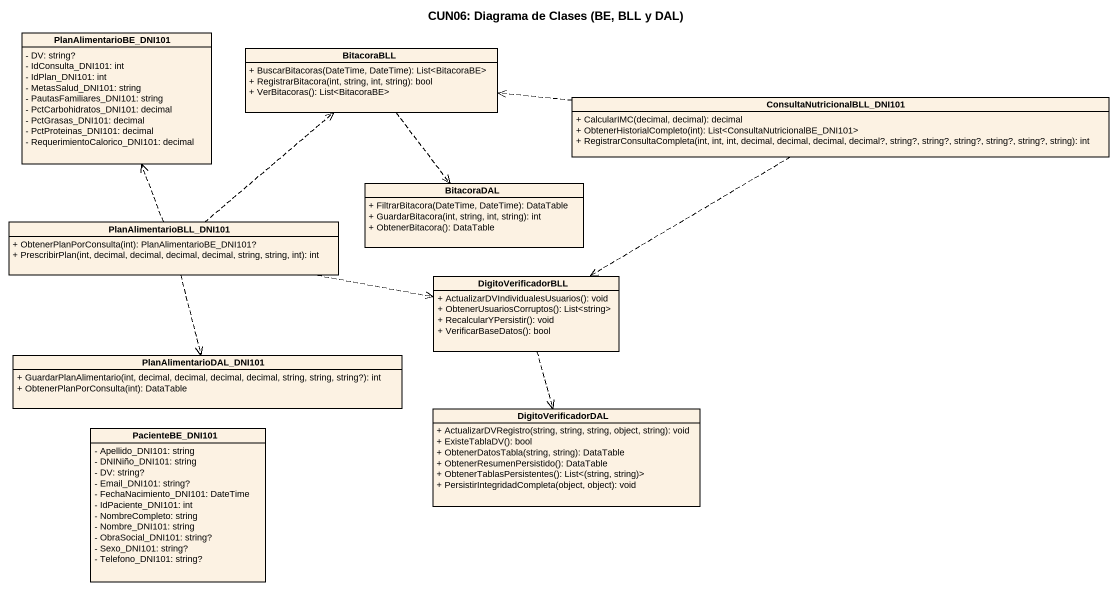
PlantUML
@startuml
title CUN06: Diagrama de Clases (BE, BLL y DAL)
hide circle
hide empty members
skinparam classAttributeIconSize 0
class PlanAlimentarioBE_DNI101 {
  - DV: string?
  - IdConsulta_DNI101: int
  - IdPlan_DNI101: int
  - MetasSalud_DNI101: string
  - PautasFamiliares_DNI101: string
  - PctCarbohidratos_DNI101: decimal
  - PctGrasas_DNI101: decimal
  - PctProteinas_DNI101: decimal
  - RequerimientoCalorico_DNI101: decimal
}
class BitacoraBLL {
  + BuscarBitacoras(DateTime, DateTime): List<BitacoraBE>
  + RegistrarBitacora(int, string, int, string): bool
  + VerBitacoras(): List<BitacoraBE>
}
class "ConsultaNutricionalBLL_DNI101" as ConsultaNutricionalBLL {
  + CalcularIMC(decimal, decimal): decimal
  + ObtenerHistorialCompleto(int): List<ConsultaNutricionalBE_DNI101>
  + RegistrarConsultaCompleta(int, int, int, decimal, decimal, decimal, decimal?, string?, string?, string?, string?, string?, string): int
}
class BitacoraDAL {
  + FiltrarBitacora(DateTime, DateTime): DataTable
  + GuardarBitacora(int, string, int, string): int
  + ObtenerBitacora(): DataTable
}
class PlanAlimentarioBLL_DNI101 {
  + ObtenerPlanPorConsulta(int): PlanAlimentarioBE_DNI101?
  + PrescribirPlan(int, decimal, decimal, decimal, decimal, string, string, int): int
}
class DigitoVerificadorBLL {
  + ActualizarDVIndividualesUsuarios(): void
  + ObtenerUsuariosCorruptos(): List<string>
  + RecalcularYPersistir(): void
  + VerificarBaseDatos(): bool
}
class PlanAlimentarioDAL_DNI101 {
  + GuardarPlanAlimentario(int, decimal, decimal, decimal, decimal, string, string, string?): int
  + ObtenerPlanPorConsulta(int): DataTable
}
class DigitoVerificadorDAL {
  + ActualizarDVRegistro(string, string, string, object, string): void
  + ExisteTablaDV(): bool
  + ObtenerDatosTabla(string, string): DataTable
  + ObtenerResumenPersistido(): DataTable
  + ObtenerTablasPersistentes(): List<(string, string)>
  + PersistirIntegridadCompleta(object, object): void
}
class PacienteBE_DNI101 {
  - Apellido_DNI101: string
  - DNINiño_DNI101: string
  - DV: string?
  - Email_DNI101: string?
  - FechaNacimiento_DNI101: DateTime
  - IdPaciente_DNI101: int
  - NombreCompleto: string
  - Nombre_DNI101: string
  - ObraSocial_DNI101: string?
  - Sexo_DNI101: string?
  - Telefono_DNI101: string?
}
BitacoraBLL ..> BitacoraDAL
ConsultaNutricionalBLL .left.> BitacoraBLL
ConsultaNutricionalBLL .left.> DigitoVerificadorBLL
PlanAlimentarioBLL_DNI101 .up.> PlanAlimentarioBE_DNI101
PlanAlimentarioBLL_DNI101 .up.> BitacoraBLL
PlanAlimentarioBLL_DNI101 .right.> DigitoVerificadorBLL
PlanAlimentarioBLL_DNI101 ..> PlanAlimentarioDAL_DNI101
DigitoVerificadorBLL ..> DigitoVerificadorDAL
@enduml
